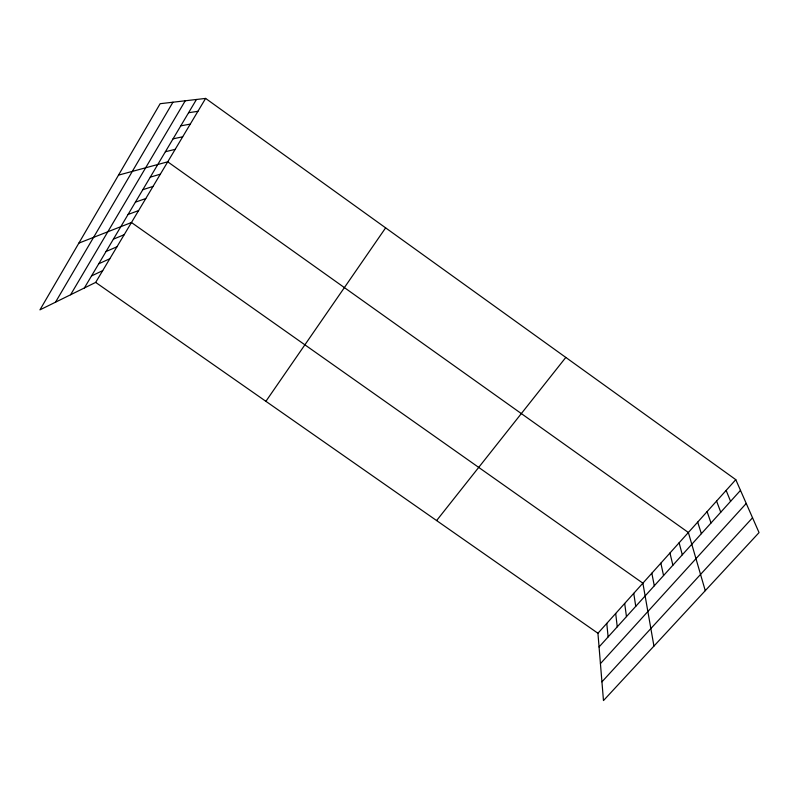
<?xml version="1.0" encoding="UTF-8"?>
<svg xmlns="http://www.w3.org/2000/svg" width="799" height="799" viewBox="0 0 799 799"><rect width="100%" height="100%" fill="white"/><g stroke="black" fill="none" stroke-linecap="round" stroke-linejoin="round"><path stroke-width="1.2" d="M55.511 302.182L172.934 102.222M70.592 294.761L185.248 100.784M84.364 287.97L196.464 99.475M205.623 98.417L160.15 103.7L39.95 309.852L95.67 282.407L205.623 98.417L735.789 479.66L759.05 532.593L603.475 700.583L597.932 633.257L735.789 479.66M265.897 401.318L385.627 227.855M436.604 520.568L565.802 357.423M599.06 646.96L740.493 490.366M600.429 663.639L746.246 503.45M601.927 681.847L752.538 517.782M91.525 275.935L102.701 270.631M98.756 263.78L109.793 258.756M106.037 251.525L116.954 246.781M113.398 239.161L124.175 234.706M78.851 243.126L131.455 222.512L642.885 583.18L653.942 646.091M128.08 214.472L138.587 210.586M135.411 202.147L145.778 198.552M142.811 189.713L153.038 186.407M150.272 177.158L160.349 174.172M118.502 175.131L167.73 161.817L688.368 532.504L705.267 590.671M165.393 151.73L175.181 149.353M173.053 138.846L182.691 136.789M180.784 125.843L190.272 124.115M188.594 112.719L197.912 111.321M95.67 282.407L597.932 633.257M726.141 490.406L730.586 501.343M716.583 501.063L720.758 512.219M707.095 511.63L711.02 523.005M697.697 522.107L701.362 533.692M679.12 542.801L682.296 554.806M669.952 553.018L672.888 565.223M660.853 563.155L663.56 575.55M651.834 573.203L654.301 585.797M633.747 593.357L635.754 606.331M624.678 603.465L626.466 616.618M615.689 613.482L617.247 626.825M606.771 623.41L608.119 636.933"/></g></svg>
